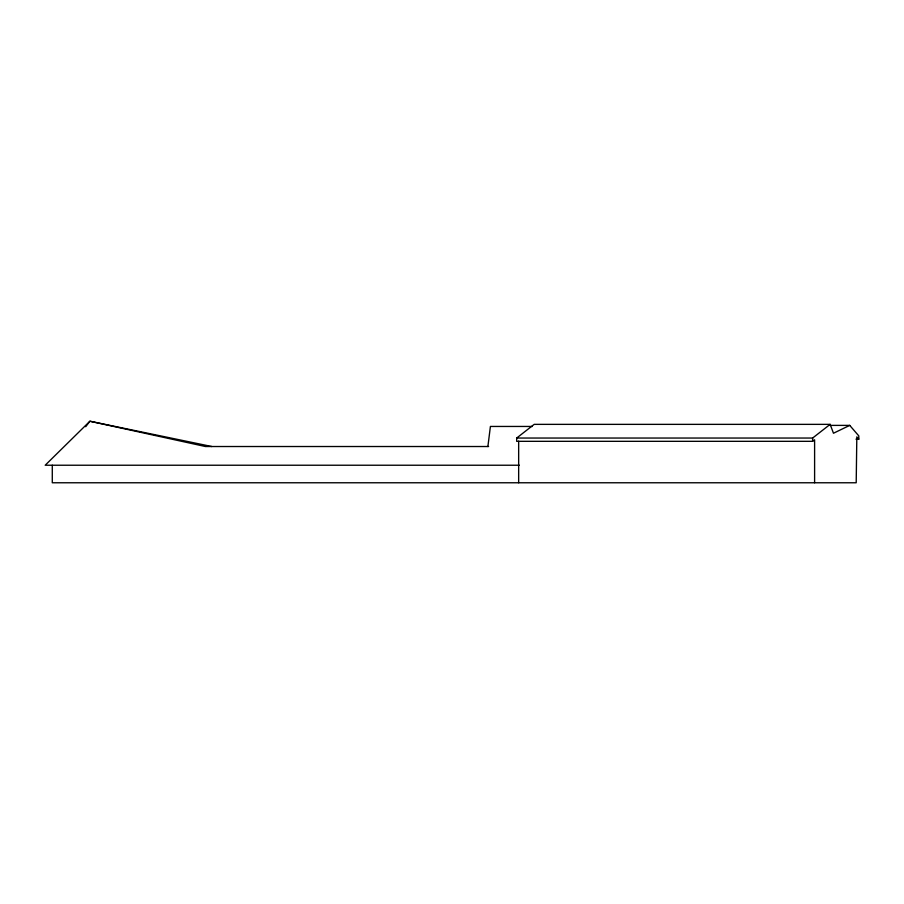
<?xml version="1.0" encoding="UTF-8"?>
<svg xmlns="http://www.w3.org/2000/svg" width="904" height="904" viewBox="0 0 904 904"><rect width="100%" height="100%" fill="white"/><g stroke="black" fill="none" stroke-linecap="round" stroke-linejoin="round"><path stroke-width="1.36" d="M487.889 446.519L490.409 426.451L532.332 426.451M85.688 426.722L89.891 421.23L211.796 446.519M814.606 482.77L814.606 439.773L812.628 441.321L516.681 441.321L516.681 438.044L534.196 424.36L830.143 424.36L833.477 433.242L849.726 425.388L858.8 435.897L858.8 439.174L855.986 439.174M516.681 438.044L812.628 438.044L830.143 424.36M829.996 425.388L849.726 425.388M488.601 446.519L205.434 446.519L89.891 421.23L45.2 465.232L519.393 465.232M858.8 439.174L856.822 436.881L856.201 482.77L52.285 482.77L52.285 465.232M812.628 438.044L812.628 441.321M518.659 441.163L518.659 482.77"/></g></svg>
